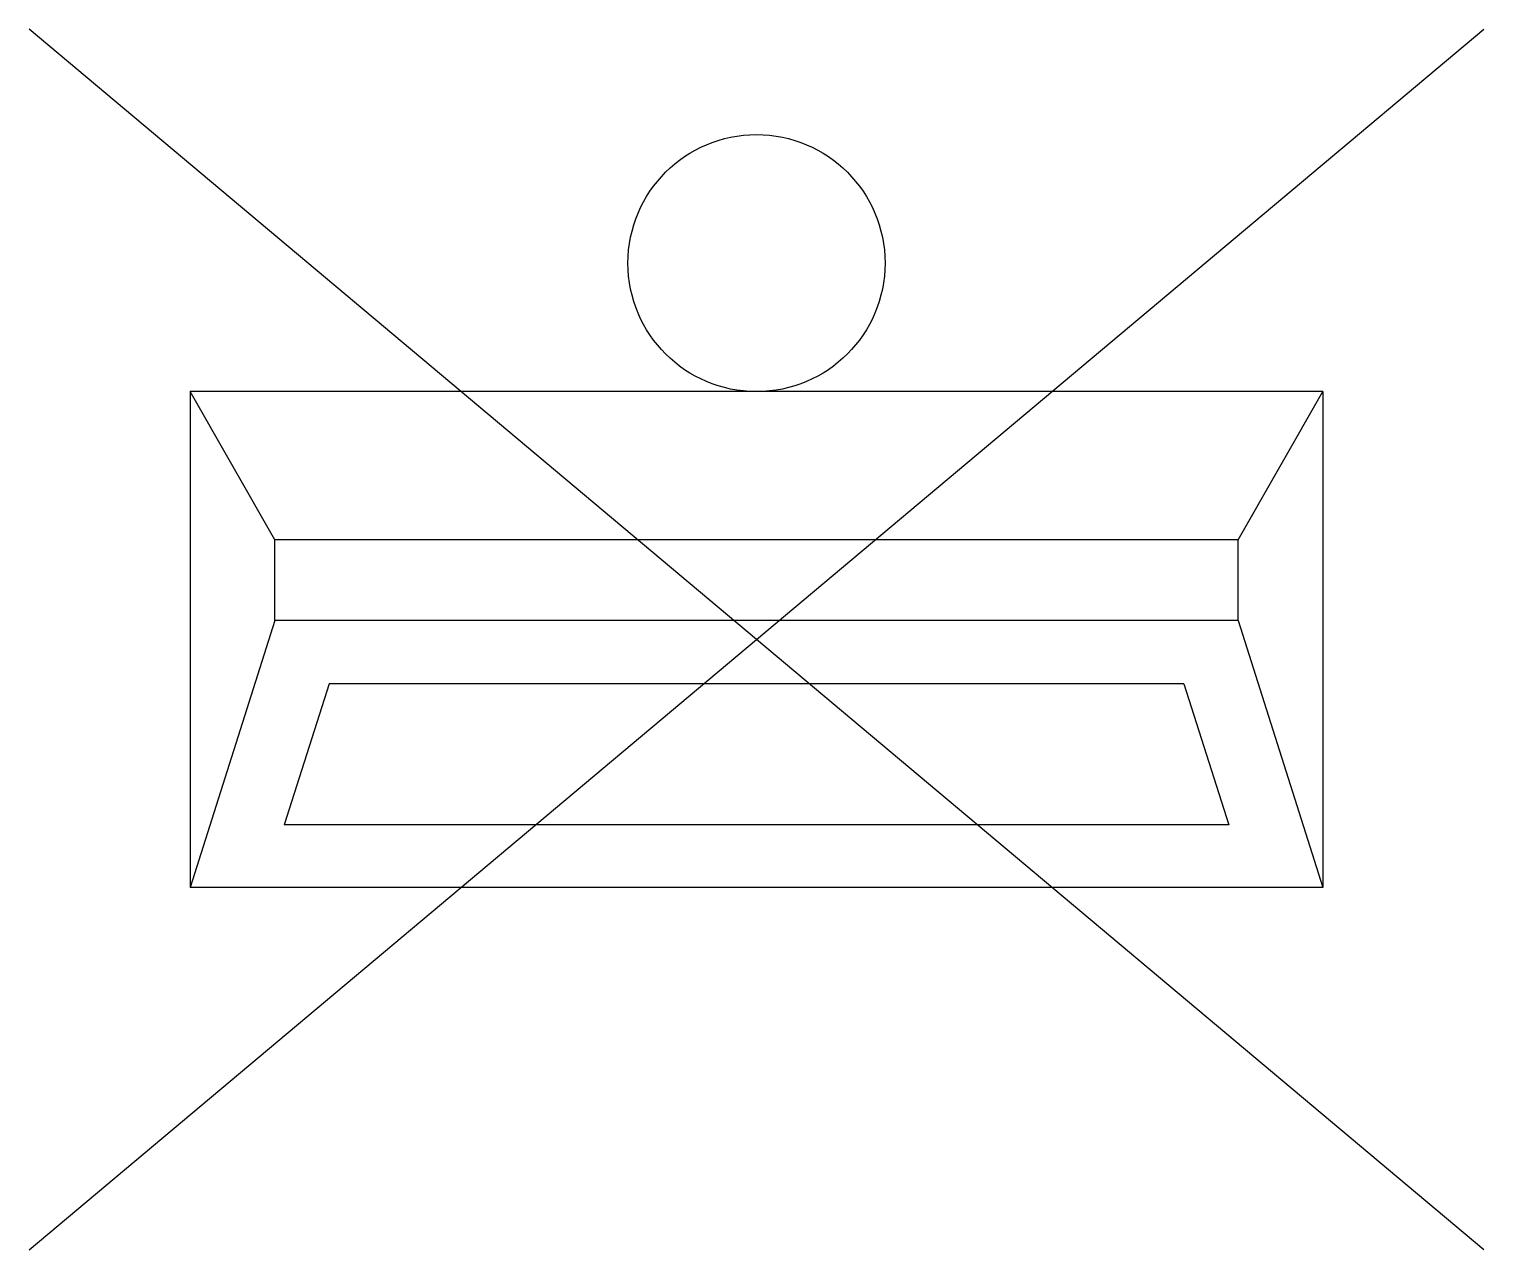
# Model space of a CAD drawing. Extents: x -2.57 to 2.57, y -3.48 to 0.83.
import ezdxf

# ---------------------------------------------------------------- set-up
doc = ezdxf.new("R2010")
doc.units = 0
doc.header["$LTSCALE"] = 0.2

msp = doc.modelspace()

# ---------------------------------------------------------------- linework, layer by layer
at = {"color": 0}
for p, q in [((-2.5681, -3.4837), (2.5681, 0.8262)), ((2.5681, -3.4837), (-2.5681, 0.8262))]:
    msp.add_line(p, q, dxfattribs=at)
for p, q in [((2, -0.4538), (-2, -0.4538)), ((-1.7, -0.9766), (-2, -0.4538)), ((-2, -0.4538), (-2, -2.2038)), ((1.7, -0.9766), (2, -0.4538)), ((2, -0.4538), (2, -2.2038)), ((1.7, -0.9766), (-1.7, -0.9766)), ((-1.7, -1.262), (-1.7, -0.9766)), ((1.7, -1.262), (1.7, -0.9766)), ((-1.7, -1.262), (-2, -2.2038)), ((1.7, -1.262), (-1.7, -1.262)), ((1.7, -1.262), (2, -2.2038)), ((-1.5085, -1.4847), (-1.6674, -1.9832)), ((1.5085, -1.4847), (-1.5085, -1.4847)), ((1.5085, -1.4847), (1.6674, -1.9832)), ((1.6674, -1.9832), (-1.6674, -1.9832)), ((2, -2.2038), (-2, -2.2038))]:
    msp.add_line(p, q)
msp.add_circle((0, 0), 0.4537)

doc.saveas('drawing.dxf')
